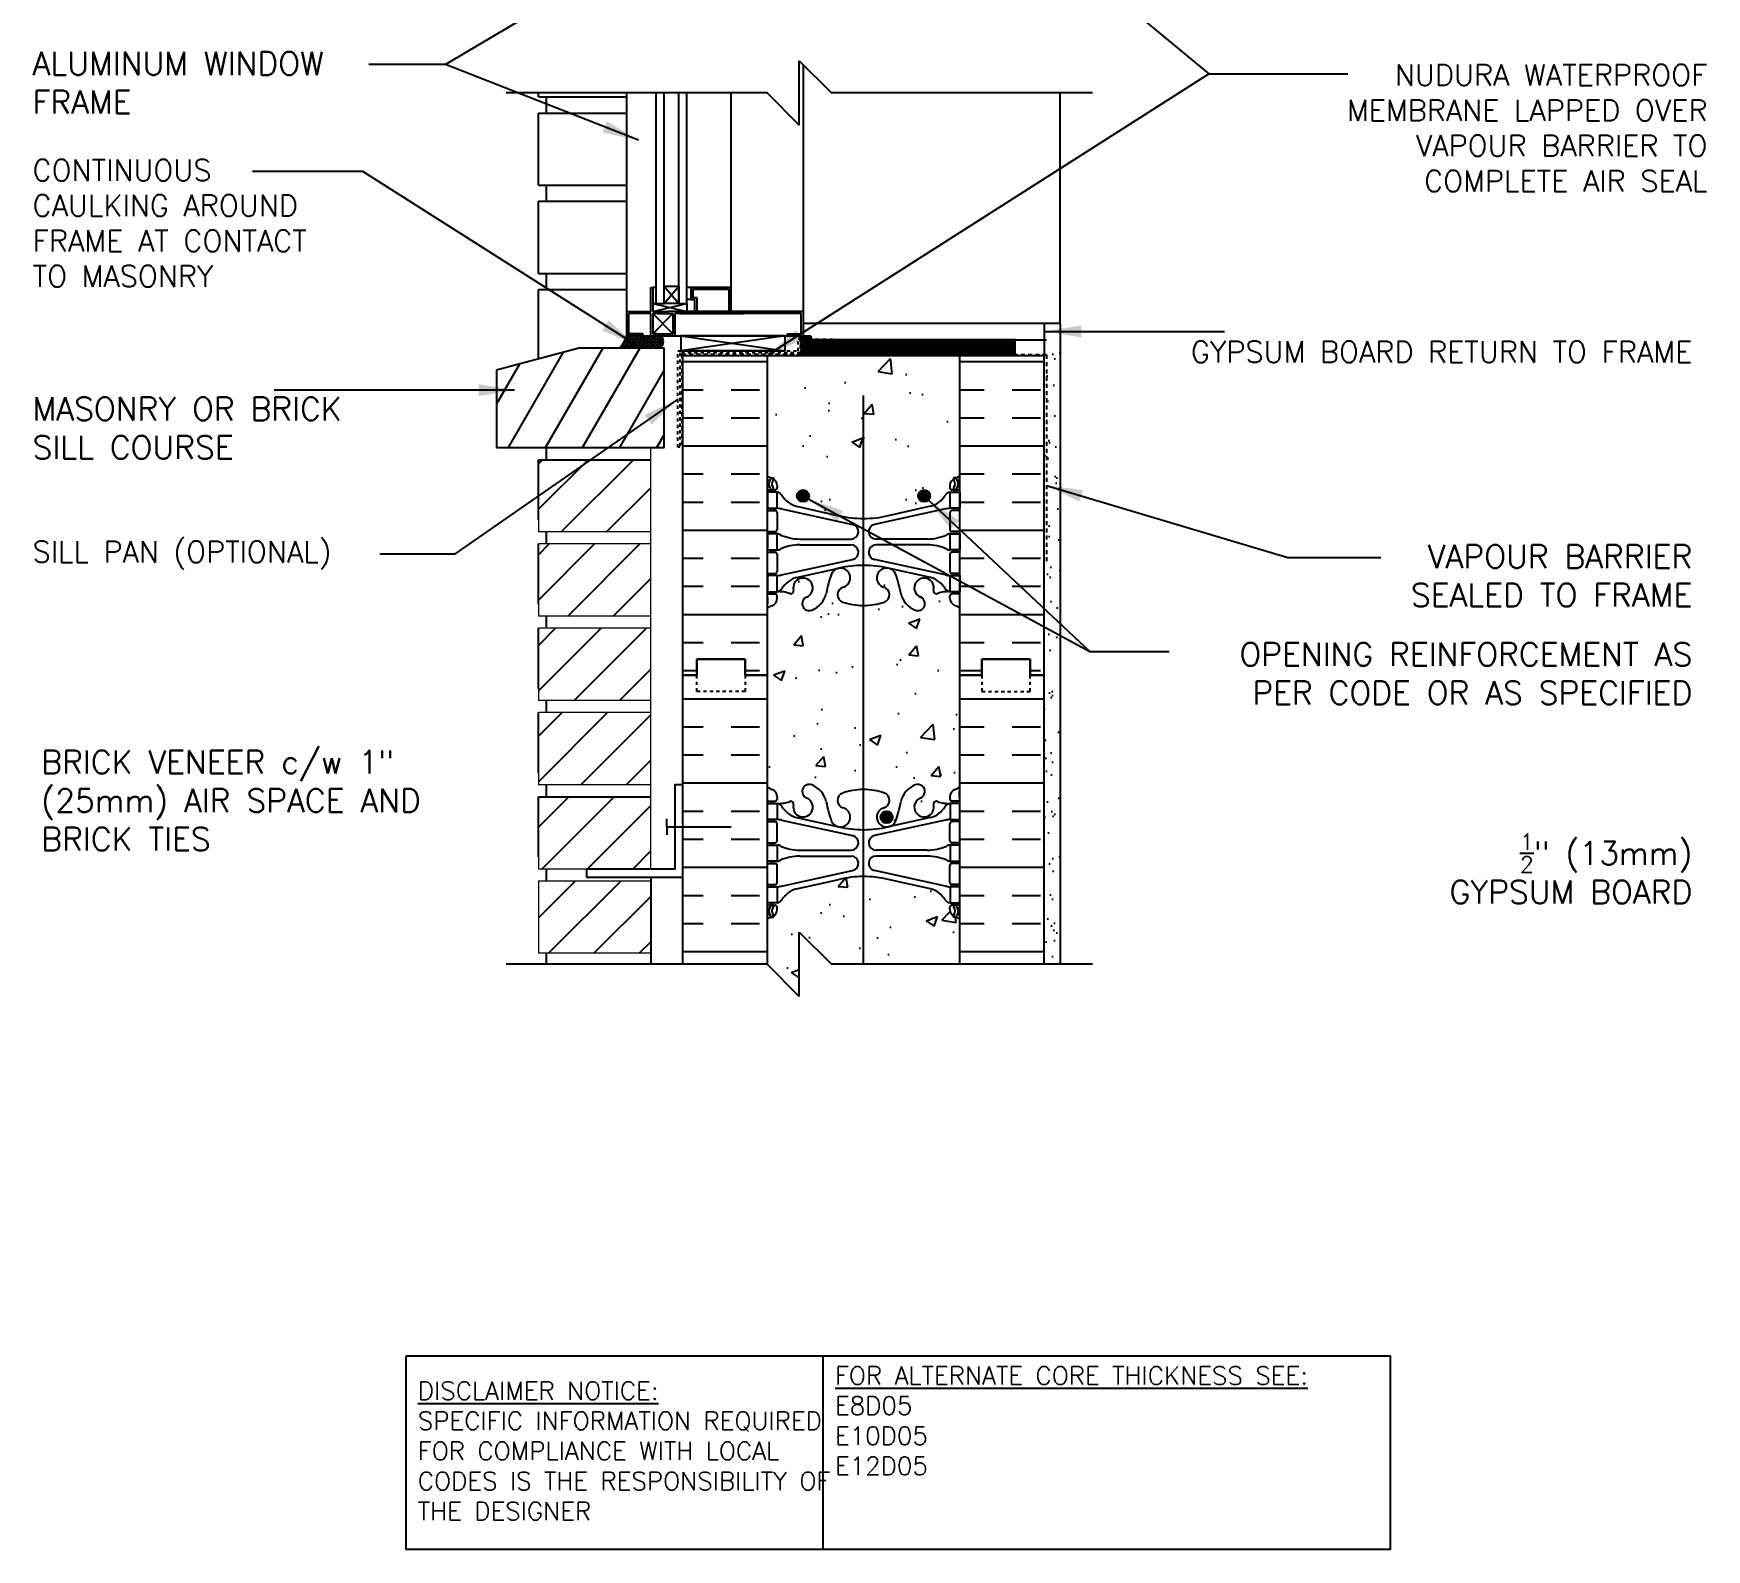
# Model space of a CAD drawing. Header units: inches. Extents: x 2869.3 to 2921.4, y 432.9 to 510.3.
# Drawn here: x 2869.3 to 2921.4, y 432.9 to 480.1 of the extents above; entities that cross this region are included whole.
import ezdxf

# ---------------------------------------------------------------- set-up
doc = ezdxf.new("R2010")
doc.units = ezdxf.units.IN
doc.header["$LTSCALE"] = 0.5
doc.header["$MEASUREMENT"] = 0
doc.linetypes.add('DASHED2', pattern=[0.375, 0.25, -0.125])
doc.linetypes.add('HIDDEN2', pattern=[0.1875, 0.125, -0.0625])
doc.layers.get('0').update_dxf_attribs({"linetype": 'CONTINUOUS'})
for name, color, linetype in [('HATCH', 12, 'CONTINUOUS'), ('Hidden2', 12, 'HIDDEN2'), ('LINE18', 9, 'CONTINUOUS'), ('line25', 2, 'CONTINUOUS'), ('LINE50', 5, 'CONTINUOUS'), ('LINE65', 3, 'CONTINUOUS'), ('LINE9', 9, 'CONTINUOUS'), ('TEXT', 4, 'CONTINUOUS'), ('Web_Edge', 9, 'CONTINUOUS')]:
    doc.layers.add(name, color=color, linetype=linetype)
doc.styles.add('DIM', font='romans.shx', dxfattribs={"width": 0.7})
doc.styles.get("Standard").update_dxf_attribs({"font": 'romans.shx'})
doc.dimstyles.new('ext_12', dxfattribs={"dimscale": 12, "dimtxt": 0.09375, "dimasz": 0.09375, "dimexe": 0.09375, "dimexo": 0.0625, "dimgap": 0.0625, "dimtad": 1, "dimdec": 1, "dimzin": 3, "dimdsep": 46, "dimlunit": 4, "dimtxsty": 'DIM', "dimcen": 0.09, "dimdle": 0.09375, "dimclrt": 4, "dimadec": 0, "dimazin": 0, "dimtfac": 1, "dimtdec": 1, "dimtmove": 2, "dimatfit": 3, "dimfxl": 1, "dimfrac": 2, "dimtolj": 1, "dimtzin": 0, "dimarcsym": 0})

msp = doc.modelspace()

# ---------------------------------------------------------------- hatches: boundary and pattern name
h = msp.add_hatch()
h.set_pattern_fill('AR-SAND', color=256, scale=25)
h.paths.add_polyline_path([(2901.246, 471.058), (2900.746, 471.058), (2900.746, 470.058), (2900.746, 453.817), (2900.746, 451.105), (2901.246, 451.105)])
at = {"layer": 'HATCH'}
h = msp.add_hatch(dxfattribs=at)
h.set_pattern_fill('AR-CONC', color=256, scale=0.5)
h.set_pattern_definition([(50, (0, 0), (3.586301, -0.3137607), [0.375, -4.125]), (355, (0, 0), (-0.6937567, 3.7609607), [0.3, -3.3]), (100.45144, (0.299, -0.026), (2.8925442, 3.4472), [0.318701, -3.5057106]), (46.1842, (0, 1), (5.3362067, -0.8275964), [0.5625, -6.1875]), (96.63564, (0.4447, 0.931), (4.67331, 4.870593), [0.478052, -5.258569]), (351.18416, (0, 1), (4.67331, 4.870593), [0.45, -4.95]), (21, (0.5, 0.75), (2.9845353, -2.0130945), [0.375, -4.125]), (326, (0.5, 0.75), (1.2165767, 3.62575), [0.3, -3.3]), (71.45144, (0.7487, 0.5822), (4.201112, 1.6126558), [0.318701, -3.5057106]), (37.5, (0, 0), (0.0607993, 1.66446927), [0, -3.26, 0, -3.35, 0, -3.3125]), (7.5, (0, 0), (1.3153477, 1.9720586), [0, -1.91, 0, -3.185, 0, -1.2625]), (327.5, (-1.115, 0), (2.6691122, -0.11277436), [0, -1.25, 0, -3.9, 0, -5.175]), (317.5, (-1.615, 0), (2.9159308, 0.500525), [0, -1.625, 0, -2.59, 0, -3.675])])
h.paths.add_polyline_path([(2897.873, 452.947), (2897.921, 452.947), (2897.921, 453.017), (2897.816, 453.017, -0.188973), (2897.66, 453.112, 0.196323), (2897.211, 453.458), (2895.889, 453.748, 0.057795), (2895.121, 453.837, 0.057795), (2894.353, 453.748), (2893.031, 453.458, 0.196323), (2892.582, 453.112, -0.188973), (2892.426, 453.017), (2892.321, 453.017), (2892.321, 452.947), (2892.368, 452.947, -0.414214), (2892.431, 452.884), (2892.431, 452.817, -0.249069), (2892.321, 452.61), (2892.321, 452.568), (2892.231, 452.568, 0.064398), (2892.121, 452.502), (2892.121, 451.105), (2893.121, 450.105), (2893.121, 452.105), (2894.121, 451.105), (2898.121, 451.105), (2898.121, 452.502, 0.064398), (2898.011, 452.568), (2897.921, 452.568), (2897.921, 452.61, -0.249069), (2897.811, 452.817), (2897.811, 452.884, -0.414214)])
h.paths.add_polyline_path([(2898.121, 462.194, 0.082415), (2897.977, 462.273, -0.317837), (2897.811, 462.509), (2897.811, 462.577, -0.414214), (2897.873, 462.639), (2897.921, 462.639), (2897.921, 462.709), (2897.816, 462.709, 0.10046), (2897.422, 462.652, -0.601435), (2897.302, 462.757, 2.182095), (2896.892, 462.544, -1), (2896.729, 462.135, -0.24438), (2896.281, 462.656, 0.053157), (2896.115, 463.27, 1.553132), (2895.756, 462.846, -0.735593), (2895.769, 462.388, -0.082755), (2895.121, 462.28, -0.082755), (2894.472, 462.388, -0.735593), (2894.485, 462.846, 1.553132), (2894.127, 463.27, 0.053157), (2893.961, 462.656, -0.24438), (2893.512, 462.135, -1), (2893.349, 462.544, 2.182095), (2892.939, 462.757, -0.601435), (2892.819, 462.652, 0.10046), (2892.426, 462.709), (2892.321, 462.709), (2892.321, 462.639), (2892.368, 462.639, -0.414214), (2892.431, 462.577), (2892.431, 462.509, -0.317837), (2892.264, 462.273, 0.082415), (2892.121, 462.194), (2892.121, 456.631, 0.082415), (2892.264, 456.552, -0.317837), (2892.431, 456.317), (2892.431, 456.249, -0.414214), (2892.368, 456.187), (2892.321, 456.187), (2892.321, 456.117), (2892.426, 456.117, 0.10046), (2892.819, 456.174, -0.601435), (2892.939, 456.069, 2.182095), (2893.349, 456.282, -1), (2893.512, 456.69, -0.24438), (2893.961, 456.17, 0.053157), (2894.127, 455.556, 1.553132), (2894.485, 455.98, -0.735593), (2894.472, 456.438, -0.082755), (2895.121, 456.546, -0.082755), (2895.769, 456.438, -0.735593), (2895.756, 455.98, 1.553132), (2896.115, 455.556, 0.053157), (2896.281, 456.17, -0.24438), (2896.729, 456.69, -1), (2896.892, 456.282, 2.182095), (2897.302, 456.069, -0.601435), (2897.422, 456.174, 0.10046), (2897.816, 456.117), (2897.921, 456.117), (2897.921, 456.187), (2897.873, 456.187, -0.414214), (2897.811, 456.249), (2897.811, 456.317, -0.317837), (2897.977, 456.552, 0.082415), (2898.121, 456.631)])
h.paths.add_polyline_path([(2898.121, 470.058), (2892.121, 470.058), (2892.121, 466.324, 0.064398), (2892.231, 466.258), (2892.321, 466.258), (2892.321, 466.216, -0.249069), (2892.431, 466.009), (2892.431, 465.942, -0.414214), (2892.368, 465.879), (2892.321, 465.879), (2892.321, 465.809), (2892.426, 465.809, -0.188973), (2892.582, 465.714, 0.196323), (2893.031, 465.368), (2894.353, 465.077, 0.057795), (2895.121, 464.988, 0.057795), (2895.889, 465.077), (2897.211, 465.368, 0.196323), (2897.66, 465.714, -0.188973), (2897.816, 465.809), (2897.921, 465.809), (2897.921, 465.879), (2897.873, 465.879, -0.414214), (2897.811, 465.942), (2897.811, 466.009, -0.249069), (2897.921, 466.216), (2897.921, 466.258), (2898.011, 466.258, 0.064398), (2898.121, 466.324)])
h.paths.add_polyline_path([(2898.121, 494.109, 0.082415), (2897.977, 494.188, -0.317837), (2897.811, 494.424), (2897.811, 494.491, -0.414214), (2897.873, 494.554), (2897.921, 494.554), (2897.921, 494.624), (2897.816, 494.624, -0.188973), (2897.66, 494.718, 0.196323), (2897.211, 495.065), (2895.889, 495.355, 0.057795), (2895.121, 495.444, 0.057795), (2894.353, 495.355), (2893.031, 495.065, 0.196323), (2892.582, 494.718, -0.188973), (2892.426, 494.624), (2892.321, 494.624), (2892.321, 494.554), (2892.368, 494.554, -0.414214), (2892.431, 494.491), (2892.431, 494.424, -0.317837), (2892.264, 494.188, 0.082415), (2892.121, 494.109), (2892.121, 492.035), (2893.449, 492.035), (2893.522, 492.108), (2893.949, 492.285), (2893.949, 491.285), (2893.522, 491.462), (2893.449, 491.535), (2892.121, 491.535), (2892.121, 489.464), (2898.121, 489.464)])
h.paths.add_polyline_path([(2892.121, 494.109), (2892.121, 496.353), (2889.496, 493.723), (2889.496, 492.035), (2892.121, 492.035)])
h.paths.add_polyline_path([(2892.121, 491.535), (2889.496, 491.535), (2889.496, 489.464), (2892.121, 489.464)])
h.paths.add_polyline_path([(2898.121, 500.327), (2898.121, 502.416, 0.064398), (2898.011, 502.482), (2897.921, 502.482), (2897.921, 502.524, -0.249069), (2897.811, 502.731), (2897.811, 502.799, -0.414214), (2897.873, 502.861), (2897.921, 502.861), (2897.921, 502.931), (2897.816, 502.931, 0.10046), (2897.422, 502.874, -0.601435), (2897.302, 502.979, 2.182095), (2896.892, 502.766, -1), (2896.729, 502.358, -0.24438), (2896.281, 502.878, 0.053157), (2896.115, 503.492, 1.553132), (2895.756, 503.068, -0.735593), (2895.769, 502.61, -0.082755), (2895.121, 502.502, -0.082755), (2894.472, 502.61, -0.735593), (2894.485, 503.068, 1.553132), (2894.127, 503.492, 0.053157), (2893.961, 502.878, -0.24438), (2893.512, 502.358, -1), (2893.349, 502.766, 2.182095), (2892.939, 502.979, -0.601435), (2892.819, 502.874, 0.10046), (2892.426, 502.931), (2892.321, 502.931), (2892.321, 502.861), (2892.368, 502.861, -0.414214), (2892.431, 502.799), (2892.431, 502.731, -0.249069), (2892.321, 502.524), (2892.321, 502.482), (2892.231, 502.482, 0.064398), (2892.121, 502.416), (2892.121, 500.327), (2892.121, 498.238, 0.064398), (2892.231, 498.172), (2892.321, 498.172), (2892.321, 498.131, -0.249069), (2892.431, 497.924), (2892.431, 497.856, -0.414214), (2892.368, 497.794), (2892.321, 497.794), (2892.321, 497.724), (2892.426, 497.724, 0.10046), (2892.819, 497.781, -0.601435), (2892.939, 497.676, 2.182095), (2893.349, 497.889, -1), (2893.512, 498.297, -0.24438), (2893.961, 497.777, 0.053157), (2894.127, 497.162, 1.553132), (2894.485, 497.587, -0.735593), (2894.472, 498.045, -0.082755), (2895.121, 498.153, -0.082755), (2895.769, 498.045, -0.735593), (2895.756, 497.587, 1.553132), (2896.115, 497.162, 0.053157), (2896.281, 497.777, -0.24438), (2896.729, 498.297, -1), (2896.892, 497.889, 2.182095), (2897.302, 497.676, -0.601435), (2897.422, 497.781, 0.10046), (2897.816, 497.724), (2897.921, 497.724), (2897.921, 497.794), (2897.873, 497.794, -0.414214), (2897.811, 497.856), (2897.811, 497.924, -0.249069), (2897.921, 498.131), (2897.921, 498.172), (2898.011, 498.172, 0.064398), (2898.121, 498.238)])
h.paths.add_polyline_path([(2898.121, 506.546), (2898.121, 509.327), (2894.121, 509.327), (2893.121, 510.327), (2893.121, 508.327), (2892.121, 509.327), (2892.121, 506.546, 0.082415), (2892.264, 506.467, -0.317837), (2892.431, 506.231), (2892.431, 506.164, -0.414214), (2892.368, 506.101), (2892.321, 506.101), (2892.321, 506.031), (2892.426, 506.031, -0.188973), (2892.582, 505.936, 0.196323), (2893.031, 505.59), (2894.353, 505.3, 0.057795), (2895.121, 505.211, 0.057795), (2895.889, 505.3), (2897.211, 505.59, 0.196323), (2897.66, 505.936, -0.188973), (2897.816, 506.031), (2897.921, 506.031), (2897.921, 506.101), (2897.873, 506.101, -0.414214), (2897.811, 506.164), (2897.811, 506.231, -0.317837), (2897.977, 506.467, 0.082415)])
h = msp.add_hatch(dxfattribs=at)
h.set_pattern_fill('ANSI31', color=256, scale=8, style=0)
h.paths.add_polyline_path([(2888.496, 509.327), (2884.996, 509.327), (2884.996, 508.214), (2888.496, 508.214)])
h.paths.add_polyline_path([(2888.496, 491.804), (2884.996, 491.156), (2884.996, 489.839), (2888.496, 489.839)])
h.paths.add_polyline_path([(2888.496, 492.089), (2884.996, 492.089), (2884.996, 491.156), (2888.496, 491.804)])
h.paths.add_polyline_path([(2888.496, 494.714), (2884.996, 494.714), (2884.996, 492.464), (2888.496, 492.464)])
h.paths.add_polyline_path([(2888.496, 497.339), (2884.996, 497.339), (2884.996, 495.089), (2888.496, 495.089)])
h.paths.add_polyline_path([(2888.496, 499.964), (2884.996, 499.964), (2884.996, 497.714), (2888.496, 497.714)])
h.paths.add_polyline_path([(2888.496, 502.589), (2884.996, 502.589), (2884.996, 500.339), (2888.496, 500.339)])
h.paths.add_polyline_path([(2888.496, 505.214), (2884.996, 505.214), (2884.996, 502.964), (2888.496, 502.964)])
h.paths.add_polyline_path([(2888.496, 507.839), (2884.996, 507.839), (2884.996, 505.589), (2888.496, 505.589)])
h.paths.add_polyline_path([(2888.496, 466.821), (2884.996, 466.821), (2884.996, 464.571), (2888.496, 464.571)])
h.paths.add_polyline_path([(2888.496, 464.196), (2885.01, 464.196), (2884.996, 464.181), (2884.996, 461.946), (2888.496, 461.946)])
h.paths.add_polyline_path([(2888.496, 461.571), (2884.996, 461.571), (2884.996, 459.321), (2888.496, 459.321)])
h.paths.add_polyline_path([(2888.496, 458.946), (2884.996, 458.946), (2884.996, 456.696), (2888.496, 456.696)])
h.paths.add_polyline_path([(2888.496, 456.321), (2884.996, 456.321), (2884.996, 454.071), (2888.496, 454.071)])
h.paths.add_polyline_path([(2888.496, 453.696), (2884.996, 453.696), (2884.996, 451.446), (2888.496, 451.446)])
h = msp.add_hatch(dxfattribs=at)
h.set_pattern_fill('AR-SAND', color=256, scale=0.5)
h.set_pattern_definition([(37.5, (0, 0), (-0.03149668, 0.96341188), [0, -0.76, 0, -0.85, 0, -0.8125]), (7.5, (0, 0), (0.88488835, 1.41107303), [0, -0.41, 0, -0.685, 0, -0.2625]), (327.5, (-0.615, 0), (1.55707093, 0.00282953), [0, -0.25, 0, -0.9, 0, -1.175]), (317.5, (-0.615, 0), (1.5030633, 0.4388378), [0, -0.125, 0, -0.59, 0, -0.675])])
h.paths.add_polyline_path([(2901.246, 471.058), (2900.746, 471.058), (2900.746, 470.058), (2900.746, 453.817), (2900.746, 451.105), (2901.246, 451.105)])
h = msp.add_hatch(dxfattribs=at)
h.set_pattern_fill('ANSI37', color=256, scale=0.5)
h.set_pattern_definition([(45, (64.05791, 3.53969), (-0.0441941738, 0.0441941738), []), (135, (64.05791, 3.53969), (-0.0441941738, -0.0441941738), [])])
edge = h.paths.add_edge_path()
edge.add_line((2888.737, 470.683), (2887.746, 470.683))
edge.add_line((2887.746, 470.683), (2887.746, 470.714))
edge.add_arc((2887.095, 470.81), 0.658, 310.1786, 351.5843, ccw=False)
edge.add_line((2887.519, 470.308), (2888.737, 470.308))
edge.add_arc((2888.695, 470.495), 0.192, 282.694, 437.306)
h = msp.add_hatch(dxfattribs=at)
h.set_pattern_fill('ANSI37', color=256, scale=0.25)
h.set_pattern_definition([(45, (64.380382, 3.53969), (-0.0220970869, 0.0220970869), []), (135, (64.380382, 3.53969), (-0.0220970869, -0.0220970869), [])])
h.paths.add_polyline_path([(2893.441, 470.677), (2893.188, 470.677, 0.765833), (2893.157, 470.574), (2893.472, 470.574, 0.765833)])
h.paths.add_polyline_path([(2893.354, 470.621, -1), (2893.272, 470.621, -1)], flags=16)
h = msp.add_hatch(dxfattribs=at)
h.set_pattern_fill('ANSI31', color=256, scale=8, angle=15, style=0)
h.set_pattern_definition([(60, (2780.3081, 317.4861), (-0.8660254, 0.5), [])])
h.paths.add_polyline_path([(2888.913, 470.308), (2886.27, 470.3), (2883.69, 469.608), (2883.69, 467.196), (2888.913, 467.196)])
h = msp.add_hatch(dxfattribs=at)
h.set_pattern_fill('INSUL', color=256, scale=7, style=0)
h.paths.add_polyline_path([(2900.746, 470.317), (2899.246, 470.317), (2898.121, 470.317), (2898.121, 462.502, -0.268005), (2898.111, 462.519), (2898.111, 462.333), (2898.111, 462.333, 0.267376), (2898.121, 462.316), (2898.121, 460.105), (2898.808, 460.105), (2898.808, 460.605), (2900.308, 460.605), (2900.308, 460.105), (2900.746, 460.105)])
h.paths.add_polyline_path([(2892.121, 470.317), (2889.496, 470.317), (2889.496, 460.105), (2889.933, 460.105), (2889.933, 460.605), (2891.433, 460.605), (2891.433, 460.105), (2892.121, 460.105), (2892.121, 462.35, -0.268005), (2892.131, 462.333), (2892.131, 462.519), (2892.131, 462.519, 0.267318), (2892.121, 462.536)])
h = msp.add_hatch(dxfattribs=at)
h.set_pattern_fill('INSUL', color=256, scale=7, style=0)
h.paths.add_polyline_path([(2892.121, 453.817), (2892.121, 456.324, -0.268005), (2892.131, 456.307), (2892.131, 456.493), (2892.131, 456.493, 0.267617), (2892.121, 456.51), (2892.121, 460.105), (2891.433, 460.105), (2891.433, 459.605), (2889.933, 459.605), (2889.933, 460.105), (2889.496, 460.105), (2889.496, 453.817), (2889.496, 451.105), (2892.121, 451.105)])
h.paths.add_polyline_path([(2900.746, 460.105), (2900.308, 460.105), (2900.308, 459.605), (2898.808, 459.605), (2898.808, 460.105), (2898.121, 460.105), (2898.121, 456.475, -0.268005), (2898.111, 456.493), (2898.111, 456.307), (2898.111, 456.307, 0.265853), (2898.121, 456.289), (2898.121, 453.817), (2898.121, 451.105), (2900.746, 451.105), (2900.746, 453.817)])
at = {"layer": 'LINE65'}
for points in [[(2893.423, 465.691, 1), (2893.048, 465.691, 1)], [(2897.193, 465.691, 1), (2896.818, 465.691, 1)], [(2896.027, 455.686, 1), (2895.652, 455.686, 1)]]:
    msp.add_hatch(color=256, dxfattribs=at).paths.add_polyline_path(points)

# ---------------------------------------------------------------- linework, layer by layer
at = {"layer": 'HATCH'}
for p, q in [((2888.246, 470.683), (2888.496, 470.683)), ((2889.429, 470.683), (2892.668, 470.207)), ((2892.668, 470.683), (2889.429, 470.207)), ((2899.847, 470.527), (2893.183, 470.527)), ((2899.847, 470.495), (2893.183, 470.495)), ((2899.847, 470.464), (2893.183, 470.464)), ((2899.847, 470.433), (2893.183, 470.433)), ((2899.847, 470.402), (2893.183, 470.402)), ((2899.847, 470.37), (2893.183, 470.37)), ((2899.847, 470.339), (2893.183, 470.339)), ((2893.183, 470.308), (2899.847, 470.308)), ((2899.847, 470.277), (2893.183, 470.277)), ((2899.847, 470.245), (2893.183, 470.245)), ((2899.847, 470.214), (2893.183, 470.214)), ((2899.847, 470.183), (2893.183, 470.183)), ((2899.847, 470.152), (2893.183, 470.152)), ((2899.847, 470.12), (2893.183, 470.12)), ((2899.847, 470.089), (2893.183, 470.089)), ((2884.996, 464.181), (2885.01, 464.196))]:
    msp.add_line(p, q, dxfattribs=at)
at = {"layer": 'HATCH', "color": 6, "linetype": 'DASHED2'}
for p, q in [((2893.167, 470.104), (2893.167, 470.574)), ((2893.167, 470.574), (2894.167, 470.574)), ((2889.464, 470.104), (2893.167, 470.104)), ((2889.464, 470.104), (2889.464, 467.209)), ((2900.821, 470.082), (2892.183, 470.082)), ((2900.821, 470.082), (2900.821, 463.638))]:
    msp.add_line(p, q, dxfattribs=at)
at = {"layer": 'HATCH'}
for centre, radius, start, end in [((2887.095, 470.81), 0.658, 310.1786, 351.5827), ((2888.695, 470.495), 0.192, 282.694, 77.306)]:
    msp.add_arc(centre, radius, start, end, dxfattribs=at)
at = {"layer": 'Hidden2'}
msp.add_lwpolyline([(2889.399, 467.207), (2889.337, 467.207), (2889.337, 470.207), (2893.087, 470.207), (2893.087, 470.582), (2893.149, 470.582), (2893.149, 470.145), (2889.399, 470.145), (2889.399, 467.207)], dxfattribs=at)
at = {"layer": 'LINE18'}
for p, q in [((2889.404, 471.37), (2891.387, 471.37)), ((2888.246, 470.745), (2888.246, 470.683)), ((2892.746, 470.745), (2892.746, 470.683))]:
    msp.add_line(p, q, dxfattribs=at)
at = {"layer": 'LINE18', "color": 2, "lineweight": 0}
for p, q in [((2888.496, 464.571), (2888.496, 467.196)), ((2888.496, 466.821), (2884.996, 466.821)), ((2884.996, 466.821), (2884.996, 464.571)), ((2885.246, 466.821), (2888.496, 466.821)), ((2888.496, 464.571), (2884.996, 464.571)), ((2888.496, 461.946), (2888.496, 464.571)), ((2888.496, 464.196), (2884.996, 464.196)), ((2884.996, 464.196), (2884.996, 461.946)), ((2888.496, 461.946), (2884.996, 461.946)), ((2888.496, 454.071), (2888.496, 461.946)), ((2888.496, 461.571), (2884.996, 461.571)), ((2884.996, 461.571), (2884.996, 459.321)), ((2888.496, 459.321), (2884.996, 459.321)), ((2888.496, 458.946), (2884.996, 458.946)), ((2884.996, 458.946), (2884.996, 456.696)), ((2888.496, 456.696), (2884.996, 456.696)), ((2888.496, 456.321), (2884.996, 456.321)), ((2884.996, 456.321), (2884.996, 454.071)), ((2885.246, 456.321), (2888.496, 456.321)), ((2888.496, 454.071), (2884.996, 454.071)), ((2888.496, 453.696), (2884.996, 453.696)), ((2884.996, 453.696), (2884.996, 451.446)), ((2888.496, 451.446), (2884.996, 451.446))]:
    msp.add_line(p, q, dxfattribs=at)
at = {"layer": 'LINE18', "flags": 128}
for points in [[(2888.658, 471.683), (2888.658, 478.243)], [(2889.621, 471.683), (2889.621, 478.243)], [(2888.246, 470.683), (2887.746, 470.683), (2887.746, 471.433), (2888.496, 471.433), (2888.496, 472.183)], [(2888.496, 472.183), (2888.558, 472.183)], [(2888.558, 472.183), (2888.558, 471.683), (2888.658, 471.683), (2888.658, 472.183), (2888.558, 472.183)], [(2888.558, 472.183), (2888.558, 471.433)], [(2888.908, 471.683), (2888.908, 472.221), (2889.371, 472.221), (2889.371, 471.683), (2888.908, 471.683)], [(2889.746, 472.183), (2889.621, 472.183)], [(2890.996, 471.433), (2890.996, 472.183), (2889.746, 472.183), (2889.746, 471.808), (2889.871, 471.808)], [(2890.933, 471.433), (2890.933, 472.121), (2889.808, 472.12), (2889.808, 471.87), (2889.933, 471.87)], [(2888.658, 471.683), (2888.908, 471.683)], [(2889.371, 471.683), (2889.621, 471.683)], [(2889.746, 471.808), (2889.621, 471.808)], [(2889.621, 471.683), (2889.621, 471.433)], [(2889.871, 471.433), (2889.871, 471.808)], [(2889.933, 471.87), (2889.933, 471.433)], [(2888.496, 471.37), (2887.808, 471.37)], [(2888.246, 470.745), (2887.808, 470.745), (2887.808, 471.37)], [(2888.496, 470.683), (2888.496, 471.37)], [(2888.718, 471.433), (2888.558, 471.433)], [(2888.558, 471.37), (2888.558, 470.745)], [(2888.718, 471.37), (2888.558, 471.37)], [(2888.718, 471.433), (2889.023, 471.433)], [(2888.718, 471.433), (2888.718, 471.37)], [(2888.718, 471.37), (2889.023, 471.37)], [(2893.246, 471.433), (2889.023, 471.433)], [(2889.023, 471.433), (2889.023, 471.37)], [(2889.023, 471.37), (2889.183, 471.37)], [(2889.183, 471.37), (2889.183, 470.745)], [(2893.183, 471.37), (2889.245, 471.37)], [(2889.245, 471.37), (2889.245, 470.683)], [(2892.746, 470.683), (2893.246, 470.683), (2893.246, 471.433)], [(2892.746, 470.745), (2893.183, 470.745), (2893.183, 471.37)], [(2888.496, 470.683), (2892.746, 470.683)], [(2888.496, 470.683), (2888.558, 470.683)], [(2888.718, 470.745), (2888.558, 470.745)], [(2888.718, 470.683), (2888.558, 470.683)], [(2888.718, 470.745), (2889.023, 470.745)], [(2888.718, 470.745), (2888.718, 470.683)], [(2889.023, 470.745), (2889.183, 470.745)], [(2889.023, 470.745), (2889.023, 470.683)], [(2889.023, 470.683), (2889.183, 470.683)], [(2889.245, 470.683), (2889.183, 470.683)]]:
    msp.add_lwpolyline(points, dxfattribs=at)
at = {"layer": 'line25', "color": 12}
for p, q in [((2884.996, 478.118), (2884.996, 478.243)), ((2884.996, 478.118), (2887.746, 478.118)), ((2885.246, 477.618), (2885.246, 478.118)), ((2885.246, 477.618), (2885.246, 478.118)), ((2901.246, 471.058), (2901.246, 478.243)), ((2884.996, 475.368), (2884.996, 477.618)), ((2884.996, 477.618), (2887.746, 477.618)), ((2884.996, 475.368), (2887.746, 475.368)), ((2885.246, 474.868), (2885.246, 475.368)), ((2885.246, 474.868), (2885.246, 475.368)), ((2884.996, 472.618), (2884.996, 474.868)), ((2884.996, 474.868), (2887.746, 474.868)), ((2884.996, 472.618), (2887.746, 472.618)), ((2885.246, 472.118), (2885.246, 472.618)), ((2885.246, 472.118), (2885.246, 472.618)), ((2884.996, 469.958), (2884.996, 472.118)), ((2884.996, 472.118), (2887.746, 472.118))]:
    msp.add_line(p, q, dxfattribs=at)
at = {"layer": 'line25'}
for p, q in [((2886.301, 470.308), (2883.69, 469.608)), ((2886.301, 470.308), (2888.913, 470.308)), ((2888.913, 467.196), (2888.913, 470.308)), ((2900.746, 470.058), (2889.496, 470.058)), ((2892.121, 470.058), (2892.121, 451.105)), ((2898.121, 453.817), (2898.121, 470.058)), ((2883.69, 469.608), (2883.69, 467.196)), ((2883.69, 467.196), (2888.913, 467.196)), ((2885.246, 466.821), (2885.246, 467.196)), ((2884.996, 466.821), (2888.496, 466.821)), ((2884.996, 464.946), (2884.996, 466.821)), ((2885.246, 464.196), (2885.246, 464.571)), ((2884.996, 462.321), (2884.996, 464.196)), ((2885.246, 461.571), (2885.246, 461.946)), ((2884.996, 459.696), (2884.996, 461.571)), ((2885.246, 458.946), (2885.246, 459.321)), ((2884.996, 457.071), (2884.996, 458.946)), ((2885.246, 456.321), (2885.246, 456.696)), ((2884.996, 456.321), (2888.496, 456.321)), ((2884.996, 454.446), (2884.996, 456.321)), ((2885.246, 453.696), (2885.246, 454.071)), ((2888.496, 453.821), (2888.496, 453.696)), ((2892.121, 453.817), (2892.121, 451.105)), ((2898.121, 451.105), (2898.121, 453.817)), ((2888.496, 453.696), (2888.496, 451.105)), ((2885.246, 451.105), (2885.246, 451.446))]:
    msp.add_line(p, q, dxfattribs=at)
at = {"layer": 'line25', "color": 12, "flags": 128}
for points in [[(2893.246, 471.433), (2893.246, 479.118)], [(2887.746, 471.442), (2887.746, 478.243)], [(2888.908, 471.683), (2888.908, 478.243)], [(2889.371, 471.683), (2889.371, 478.243)], [(2890.996, 472.183), (2890.996, 478.243)], [(2888.908, 472.221), (2889.371, 471.683)], [(2888.908, 471.683), (2889.371, 472.221)], [(2888.558, 471.683), (2889.621, 471.433)], [(2888.558, 471.433), (2889.621, 471.683)], [(2888.558, 470.745), (2889.183, 471.37)], [(2888.558, 471.37), (2889.183, 470.745)]]:
    msp.add_lwpolyline(points, dxfattribs=at)
at = {"layer": 'LINE50'}
for p, q in [((2889.496, 453.817), (2889.496, 470.058)), ((2900.746, 453.817), (2900.746, 470.058)), ((2891.433, 460.605), (2889.933, 460.605)), ((2889.933, 460.605), (2889.933, 460.105)), ((2889.933, 460.105), (2889.933, 460.605)), ((2889.933, 460.605), (2891.433, 460.605)), ((2891.433, 460.105), (2891.433, 460.605)), ((2891.433, 460.605), (2891.433, 460.105)), ((2898.808, 460.105), (2898.808, 460.605)), ((2898.808, 460.605), (2900.308, 460.605)), ((2900.308, 460.605), (2898.808, 460.605)), ((2898.808, 460.605), (2898.808, 460.105)), ((2900.308, 460.605), (2900.308, 460.105)), ((2900.308, 460.105), (2900.308, 460.605)), ((2889.933, 460.105), (2889.496, 460.105)), ((2889.496, 460.105), (2889.933, 460.105)), ((2892.121, 460.105), (2891.433, 460.105)), ((2891.433, 460.105), (2892.121, 460.105)), ((2898.121, 460.105), (2898.808, 460.105)), ((2898.808, 460.105), (2898.121, 460.105)), ((2900.308, 460.105), (2900.746, 460.105)), ((2900.746, 460.105), (2900.308, 460.105)), ((2889.496, 451.105), (2889.496, 453.817)), ((2900.746, 451.105), (2900.746, 453.817))]:
    msp.add_line(p, q, dxfattribs=at)
at = {"layer": 'LINE65'}
msp.add_line((2895.114, 468.817), (2895.114, 451.105), dxfattribs=at)
for centre in [(2893.236, 465.691), (2897.006, 465.691), (2895.839, 455.686)]:
    msp.add_circle(centre, 0.188, dxfattribs=at)
at = {"layer": 'LINE9'}
for p, q in [((2893.121, 477.243), (2893.121, 479.243)), ((2893.121, 479.243), (2894.121, 478.243)), ((2892.121, 478.243), (2883.996, 478.243)), ((2893.121, 477.243), (2892.121, 478.243)), ((2902.246, 478.243), (2894.121, 478.243)), ((2901.246, 471.058), (2893.246, 471.058)), ((2900.746, 471.058), (2900.746, 470.058)), ((2901.246, 471.058), (2901.246, 451.105)), ((2889.429, 470.683), (2889.429, 470.207)), ((2892.668, 470.683), (2889.429, 470.683)), ((2892.668, 470.683), (2892.668, 470.207)), ((2899.847, 470.558), (2893.183, 470.558)), ((2893.183, 470.558), (2893.183, 470.058)), ((2893.188, 470.677), (2893.441, 470.677)), ((2893.441, 470.565), (2893.188, 470.565)), ((2899.847, 470.058), (2899.847, 470.558)), ((2899.847, 470.558), (2900.746, 470.558)), ((2892.668, 470.207), (2889.429, 470.207)), ((2893.121, 450.105), (2893.121, 452.105)), ((2893.121, 452.105), (2894.121, 451.105)), ((2892.121, 451.105), (2883.996, 451.105)), ((2893.121, 450.105), (2892.121, 451.105)), ((2902.246, 451.105), (2894.121, 451.105))]:
    msp.add_line(p, q, dxfattribs=at)
at = {"layer": 'LINE9', "linetype": 'DASHED2', "ltscale": 0.15}
for p, q in [((2889.933, 459.605), (2889.933, 460.105)), ((2891.433, 460.105), (2891.433, 459.605)), ((2898.808, 460.105), (2898.808, 459.605)), ((2900.308, 459.605), (2900.308, 460.105)), ((2891.433, 459.605), (2889.933, 459.605)), ((2898.808, 459.605), (2900.308, 459.605))]:
    msp.add_line(p, q, dxfattribs=at)
at = {"layer": 'LINE9', "linetype": 'Continuous'}
for q in [(2888.996, 455.633), (2888.996, 455.133), (2890.996, 455.383)]:
    msp.add_line((2888.996, 455.383), q, dxfattribs=at)
at = {"layer": 'LINE9'}
msp.add_lwpolyline([(2886.496, 453.821), (2889.496, 453.821), (2889.496, 456.696), (2889.246, 456.696), (2889.246, 454.071), (2886.496, 454.071)], close=True, dxfattribs=at)
msp.add_circle((2893.313, 470.621), 0.041, dxfattribs=at)
for centre, start, end in [((2893.186, 470.621), 88.365, 271.635), ((2893.442, 470.621), 268.365, 91.635)]:
    msp.add_arc(centre, 0.0558, start, end, dxfattribs=at)
at = {"layer": 'TEXT'}
for points in [[(2885.168, 457.326, 0, 0.36, 0), (2884.088, 457.326, 0, 0, 0), (2882.092, 457.326, 0, 0, 0)], [(2901.162, 454.646, 0, 0.36, 0), (2902.242, 454.646, 0, 0, 0), (2914.766, 454.646, 0, 0, 0)]]:
    msp.add_lwpolyline(points, format="xyseb", dxfattribs=at)
msp.add_lwpolyline([(2880.873, 438.913), (2893.856, 438.913), (2893.856, 432.875), (2880.873, 432.875)], close=True, dxfattribs=at)
msp.add_lwpolyline([(2893.856, 438.913), (2911.517, 438.913), (2911.517, 432.875), (2893.856, 432.875)], dxfattribs=at)
at = {"layer": 'Web_Edge'}
for p, q in [((2892.121, 465.979), (2892.163, 465.979)), ((2892.121, 465.879), (2892.368, 465.879)), ((2892.231, 466.258), (2892.321, 466.258)), ((2892.231, 465.879), (2892.231, 465.809)), ((2892.321, 466.258), (2892.321, 466.216)), ((2892.321, 465.879), (2892.321, 465.809)), ((2892.431, 466.009), (2892.431, 465.942)), ((2897.811, 466.009), (2897.811, 465.942)), ((2898.121, 465.879), (2897.873, 465.879)), ((2898.011, 466.258), (2897.921, 466.258)), ((2897.921, 466.258), (2897.921, 466.216)), ((2897.921, 465.879), (2897.921, 465.809)), ((2898.011, 465.879), (2898.011, 465.809)), ((2898.121, 465.979), (2898.079, 465.979)), ((2892.231, 465.309), (2892.231, 465.239)), ((2892.321, 465.309), (2892.321, 465.239)), ((2892.57, 465.285), (2894.781, 464.804)), ((2893.031, 465.368), (2894.353, 465.077)), ((2897.672, 465.285), (2895.46, 464.804)), ((2897.211, 465.368), (2895.889, 465.077)), ((2897.921, 465.309), (2897.921, 465.239)), ((2898.011, 465.309), (2898.011, 465.239)), ((2892.121, 465.239), (2892.368, 465.239)), ((2892.431, 465.177), (2892.431, 464.642)), ((2897.811, 465.177), (2897.811, 464.642)), ((2898.121, 465.239), (2897.873, 465.239)), ((2892.121, 464.579), (2892.368, 464.579)), ((2892.231, 464.579), (2892.231, 464.509)), ((2892.321, 464.579), (2892.321, 464.509)), ((2893.135, 464.349), (2894.732, 464.349)), ((2897.106, 464.349), (2895.51, 464.349)), ((2898.121, 464.579), (2897.873, 464.579)), ((2897.921, 464.579), (2897.921, 464.509)), ((2898.011, 464.579), (2898.011, 464.509)), ((2892.121, 463.939), (2892.368, 463.939)), ((2892.231, 464.009), (2892.231, 463.939)), ((2892.321, 464.009), (2892.321, 463.939)), ((2892.431, 463.877), (2892.431, 463.342)), ((2892.57, 463.233), (2894.781, 463.714)), ((2893.135, 464.169), (2894.732, 464.169)), ((2897.672, 463.233), (2895.46, 463.714)), ((2897.106, 464.169), (2895.51, 464.169)), ((2897.811, 463.877), (2897.811, 463.342)), ((2898.121, 463.939), (2897.873, 463.939)), ((2897.921, 464.009), (2897.921, 463.939)), ((2898.011, 464.009), (2898.011, 463.939)), ((2892.121, 463.279), (2892.368, 463.279)), ((2892.231, 463.279), (2892.231, 463.209)), ((2892.321, 463.279), (2892.321, 463.209)), ((2893.031, 463.15), (2894.353, 463.441)), ((2897.211, 463.15), (2895.889, 463.441)), ((2898.121, 463.279), (2897.873, 463.279)), ((2897.921, 463.279), (2897.921, 463.209)), ((2898.011, 463.279), (2898.011, 463.209)), ((2892.231, 462.709), (2892.231, 462.639)), ((2892.321, 462.709), (2892.321, 462.639)), ((2897.921, 462.709), (2897.921, 462.639)), ((2898.011, 462.709), (2898.011, 462.639)), ((2892.121, 462.639), (2892.368, 462.639)), ((2892.131, 462.519), (2892.131, 462.333)), ((2892.431, 462.509), (2892.431, 462.577)), ((2897.811, 462.509), (2897.811, 462.577)), ((2898.121, 462.639), (2897.873, 462.639)), ((2898.111, 462.519), (2898.111, 462.333)), ((2892.131, 456.307), (2892.131, 456.493)), ((2898.111, 456.307), (2898.111, 456.493)), ((2892.121, 456.187), (2892.368, 456.187)), ((2892.231, 456.117), (2892.231, 456.187)), ((2892.321, 456.117), (2892.321, 456.187)), ((2892.431, 456.317), (2892.431, 456.249)), ((2897.811, 456.317), (2897.811, 456.249)), ((2898.121, 456.187), (2897.873, 456.187)), ((2897.921, 456.117), (2897.921, 456.187)), ((2898.011, 456.117), (2898.011, 456.187)), ((2892.121, 455.547), (2892.368, 455.547)), ((2892.231, 455.547), (2892.231, 455.617)), ((2892.321, 455.547), (2892.321, 455.617)), ((2892.431, 454.949), (2892.431, 455.484)), ((2892.57, 455.593), (2894.781, 455.111)), ((2893.031, 455.676), (2894.353, 455.385)), ((2897.672, 455.593), (2895.46, 455.111)), ((2897.211, 455.676), (2895.889, 455.385)), ((2897.811, 454.949), (2897.811, 455.484)), ((2898.121, 455.547), (2897.873, 455.547)), ((2897.921, 455.547), (2897.921, 455.617)), ((2898.011, 455.547), (2898.011, 455.617)), ((2892.121, 454.887), (2892.368, 454.887)), ((2892.231, 454.817), (2892.231, 454.887)), ((2892.321, 454.817), (2892.321, 454.887)), ((2898.121, 454.887), (2897.873, 454.887)), ((2897.921, 454.817), (2897.921, 454.887)), ((2898.011, 454.817), (2898.011, 454.887)), ((2893.135, 454.657), (2894.732, 454.657)), ((2893.135, 454.477), (2894.732, 454.477)), ((2897.106, 454.657), (2895.51, 454.657)), ((2897.106, 454.477), (2895.51, 454.477)), ((2892.121, 454.247), (2892.368, 454.247)), ((2892.231, 454.247), (2892.231, 454.317)), ((2892.321, 454.247), (2892.321, 454.317)), ((2892.431, 453.649), (2892.431, 454.184)), ((2892.57, 453.54), (2894.781, 454.022)), ((2897.672, 453.54), (2895.46, 454.022)), ((2897.811, 453.649), (2897.811, 454.184)), ((2898.121, 454.247), (2897.873, 454.247)), ((2897.921, 454.247), (2897.921, 454.317)), ((2898.011, 454.247), (2898.011, 454.317)), ((2892.121, 453.587), (2892.368, 453.587)), ((2892.231, 453.517), (2892.231, 453.587)), ((2892.321, 453.517), (2892.321, 453.587)), ((2893.031, 453.458), (2894.353, 453.748)), ((2897.211, 453.458), (2895.889, 453.748)), ((2898.121, 453.587), (2897.873, 453.587)), ((2897.921, 453.517), (2897.921, 453.587)), ((2898.011, 453.517), (2898.011, 453.587)), ((2892.121, 452.947), (2892.368, 452.947)), ((2892.121, 452.847), (2892.163, 452.847)), ((2892.231, 452.947), (2892.231, 453.017)), ((2892.321, 452.947), (2892.321, 453.017)), ((2892.431, 452.817), (2892.431, 452.884)), ((2897.811, 452.817), (2897.811, 452.884)), ((2898.121, 452.947), (2897.873, 452.947)), ((2897.921, 452.947), (2897.921, 453.017)), ((2898.011, 452.947), (2898.011, 453.017)), ((2898.121, 452.847), (2898.079, 452.847)), ((2892.231, 452.568), (2892.321, 452.568)), ((2892.321, 452.568), (2892.321, 452.61)), ((2897.921, 452.568), (2897.921, 452.61)), ((2898.011, 452.568), (2897.921, 452.568))]:
    msp.add_line(p, q, dxfattribs=at)
for points in [[(2892.126, 465.309), (2892.426, 465.309), (2892.426, 465.809), (2892.126, 465.809)], [(2898.116, 465.309), (2897.816, 465.309), (2897.816, 465.809), (2898.116, 465.809)], [(2892.126, 464.009), (2892.426, 464.009), (2892.426, 464.509), (2892.126, 464.509)], [(2898.116, 464.009), (2897.816, 464.009), (2897.816, 464.509), (2898.116, 464.509)], [(2892.126, 462.709), (2892.426, 462.709), (2892.426, 463.209), (2892.126, 463.209)], [(2898.116, 462.709), (2897.816, 462.709), (2897.816, 463.209), (2898.116, 463.209)], [(2892.126, 456.117), (2892.426, 456.117), (2892.426, 455.617), (2892.126, 455.617)], [(2898.116, 456.117), (2897.816, 456.117), (2897.816, 455.617), (2898.116, 455.617)], [(2892.126, 454.817), (2892.426, 454.817), (2892.426, 454.317), (2892.126, 454.317)], [(2898.116, 454.817), (2897.816, 454.817), (2897.816, 454.317), (2898.116, 454.317)], [(2892.126, 453.517), (2892.426, 453.517), (2892.426, 453.017), (2892.126, 453.017)], [(2898.116, 453.517), (2897.816, 453.517), (2897.816, 453.017), (2898.116, 453.017)]]:
    msp.add_lwpolyline(points, close=True, dxfattribs=at)
for centre, radius, start, end in [((2892.431, 466.716), 0.5, 231.6833, 250.5288), ((2897.811, 466.716), 0.5, 289.4712, 308.3167), ((2892.431, 466.716), 0.6, 238.8907, 245.0748), ((2892.163, 465.999), 0.02, 270, 14.1541), ((2892.424, 466.064), 0.25, 140.1145, 222.4609), ((2892.169, 466.154), 0.02, 340.7916, 65.0748), ((2892.267, 466.194), 0.045, 319.1879, 141.448), ((2892.273, 465.925), 0.045, 222.4609, 42.4609), ((2892.181, 466.009), 0.25, 0, 70.5288), ((2892.424, 466.064), 0.16, 140.0001, 222.4609), ((2892.368, 465.942), 0.0625, 270, 0), ((2892.383, 465.563), 0.25, 37.2777, 80.0823), ((2897.859, 465.563), 0.25, 99.9177, 142.7223), ((2898.061, 466.009), 0.25, 109.4712, 180), ((2897.873, 465.942), 0.0625, 180, 270), ((2897.968, 465.925), 0.045, 137.5391, 317.5391), ((2897.975, 466.194), 0.045, 38.552, 220.8121), ((2897.817, 466.064), 0.16, 317.5391, 39.9999), ((2897.817, 466.064), 0.25, 317.5391, 39.8855), ((2898.072, 466.154), 0.02, 114.9252, 199.2084), ((2898.079, 465.999), 0.02, 165.8459, 270), ((2897.811, 466.716), 0.6, 294.9252, 301.1093), ((2892.335, 464.313), 1, 76.4291, 84.7991), ((2893.23, 466.091), 0.75, 210.155, 254.5838), ((2897.011, 466.091), 0.75, 285.4162, 329.845), ((2897.906, 464.313), 1, 95.2009, 103.5709), ((2892.368, 465.177), 0.0625, 0, 90), ((2895.121, 468.345), 3.356, 256.7692, 270), ((2894.732, 464.579), 0.23, 270, 77.6055), ((2895.121, 468.345), 3.356, 270, 283.2308), ((2895.51, 464.579), 0.23, 102.3945, 270), ((2897.873, 465.177), 0.0625, 90, 180), ((2892.368, 464.642), 0.0625, 270, 0), ((2892.422, 464.29), 0.219, 60.4937, 88.92), ((2893.166, 465.949), 1.6, 246.5673, 268.9203), ((2897.076, 465.949), 1.6, 271.0797, 293.4327), ((2897.82, 464.29), 0.219, 91.08, 119.5063), ((2897.873, 464.642), 0.0625, 180, 270), ((2892.368, 463.877), 0.0625, 0, 90), ((2892.422, 464.228), 0.219, 271.08, 299.5063), ((2892.422, 464.228), 0.219, 271.08, 299.5063), ((2893.166, 462.569), 1.6, 91.0797, 113.4327), ((2893.166, 462.569), 1.6, 91.0797, 113.4327), ((2894.732, 463.939), 0.23, 282.3945, 90), ((2895.51, 463.939), 0.23, 90, 257.6055), ((2897.076, 462.569), 1.6, 66.5673, 88.9203), ((2897.076, 462.569), 1.6, 66.5673, 88.9203), ((2897.82, 464.228), 0.219, 240.4937, 268.92), ((2897.82, 464.228), 0.219, 240.4937, 268.92), ((2897.873, 463.877), 0.0625, 90, 180), ((2892.368, 463.342), 0.0625, 270, 0), ((2892.335, 464.205), 1, 275.2009, 283.5709), ((2896.924, 462.185), 3, 158.8016, 170.9727), ((2894.402, 463.139), 0.305, 285.7253, 154.6218), ((2895.121, 460.174), 3.356, 90, 103.2308), ((2895.121, 460.174), 3.356, 76.7692, 90), ((2895.839, 463.139), 0.305, 25.3782, 254.2747), ((2893.318, 462.185), 3, 9.0273, 21.1984), ((2897.906, 464.205), 1, 256.4291, 264.7991), ((2897.873, 463.342), 0.0625, 180, 270), ((2892.383, 462.955), 0.25, 279.9177, 322.7223), ((2892.482, 461.711), 1, 70.0933, 93.2121), ((2893.23, 462.427), 0.75, 105.4162, 149.845), ((2892.851, 462.736), 0.09, 251.1349, 13.3205), ((2893.236, 462.827), 0.305, 291.8037, 193.3205), ((2894.55, 462.615), 0.24, 105.7253, 251.077), ((2895.691, 462.615), 0.24, 288.923, 74.2747), ((2897.006, 462.827), 0.305, 346.6795, 248.1963), ((2897.011, 462.427), 0.75, 30.155, 74.5838), ((2897.39, 462.736), 0.09, 166.6795, 288.8651), ((2897.76, 461.711), 1, 86.7879, 109.9067), ((2897.859, 462.955), 0.25, 217.2777, 260.0823), ((2892.111, 462.519), 0.02, 0, 60.012), ((2892.111, 462.333), 0.02, 301.073, 0), ((2892.431, 461.802), 0.6, 121.073, 121.1093), ((2892.431, 461.802), 0.5, 109.4712, 128.3167), ((2892.181, 462.509), 0.25, 289.4712, 360), ((2892.368, 462.577), 0.0625, 360, 90), ((2893.431, 462.34), 0.22, 111.8037, 291.8037), ((2893.236, 462.827), 0.745, 291.8037, 346.7348), ((2895.121, 464.28), 2, 251.077, 270), ((2895.121, 464.28), 2, 270, 288.923), ((2897.006, 462.827), 0.745, 193.2652, 248.1963), ((2896.811, 462.34), 0.22, 248.1963, 68.1963), ((2897.873, 462.577), 0.0625, 90, 180), ((2898.061, 462.509), 0.25, 180, 250.5288), ((2897.811, 461.802), 0.5, 51.6833, 70.5288), ((2898.131, 462.519), 0.02, 119.988, 180), ((2898.131, 462.333), 0.02, 180, 238.927), ((2897.811, 461.802), 0.6, 58.8907, 58.927), ((2892.431, 457.024), 0.5, 231.6833, 250.5288), ((2892.431, 457.024), 0.6, 238.8907, 238.927), ((2892.111, 456.493), 0.02, 360, 58.927), ((2892.181, 456.317), 0.25, 0, 70.5288), ((2893.431, 456.486), 0.22, 68.1963, 248.1963), ((2893.236, 455.999), 0.745, 13.2652, 68.1963), ((2894.55, 456.211), 0.24, 108.923, 254.2747), ((2895.121, 454.546), 2, 90, 108.923), ((2895.121, 454.546), 2, 71.077, 90), ((2895.691, 456.211), 0.24, 285.7253, 71.077), ((2897.006, 455.999), 0.745, 111.8037, 166.7348), ((2896.811, 456.486), 0.22, 291.8037, 111.8037), ((2898.061, 456.317), 0.25, 109.4712, 180), ((2897.811, 457.024), 0.5, 289.4712, 308.3167), ((2898.131, 456.493), 0.02, 121.073, 180), ((2897.811, 457.024), 0.6, 301.073, 301.1093), ((2892.111, 456.307), 0.02, 299.988, 360), ((2892.368, 456.249), 0.0625, 270, 0), ((2892.482, 457.115), 1, 266.7879, 289.9067), ((2892.383, 455.87), 0.25, 37.2777, 80.0823), ((2893.23, 456.399), 0.75, 210.155, 254.5838), ((2892.851, 456.09), 0.09, 346.6795, 108.8651), ((2893.236, 455.999), 0.305, 166.6795, 68.1963), ((2896.924, 456.64), 3, 189.0273, 201.1984), ((2894.402, 455.686), 0.305, 205.3782, 74.2747), ((2895.839, 455.686), 0.305, 105.7253, 334.6218), ((2893.318, 456.64), 3, 338.8016, 350.9727), ((2897.006, 455.999), 0.305, 111.8037, 13.3205), ((2897.011, 456.399), 0.75, 285.4162, 329.845), ((2897.39, 456.09), 0.09, 71.1349, 193.3205), ((2897.76, 457.115), 1, 250.0933, 273.2121), ((2897.859, 455.87), 0.25, 99.9177, 142.7223), ((2897.873, 456.249), 0.0625, 180, 270), ((2898.131, 456.307), 0.02, 180, 240.012), ((2892.368, 455.484), 0.0625, 0, 90), ((2892.335, 454.621), 1, 76.4291, 84.7991), ((2895.121, 458.652), 3.356, 256.7692, 270), ((2895.121, 458.652), 3.356, 270, 283.2308), ((2897.906, 454.621), 1, 95.2009, 103.5709), ((2897.873, 455.484), 0.0625, 90, 180), ((2892.368, 454.949), 0.0625, 270, 0), ((2894.732, 454.887), 0.23, 270, 77.6055), ((2895.51, 454.887), 0.23, 102.3945, 270), ((2897.873, 454.949), 0.0625, 180, 270), ((2892.422, 454.598), 0.219, 60.4937, 88.92), ((2892.422, 454.598), 0.219, 60.4937, 88.92), ((2892.422, 454.535), 0.219, 271.08, 299.5063), ((2893.166, 456.256), 1.6, 246.5673, 268.9203), ((2893.166, 456.256), 1.6, 246.5673, 268.9203), ((2893.166, 452.877), 1.6, 91.0797, 113.4327), ((2894.732, 454.247), 0.23, 282.3945, 90), ((2895.51, 454.247), 0.23, 90, 257.6055), ((2897.076, 456.256), 1.6, 271.0797, 293.4327), ((2897.076, 456.256), 1.6, 271.0797, 293.4327), ((2897.076, 452.877), 1.6, 66.5673, 88.9203), ((2897.82, 454.598), 0.219, 91.08, 119.5063), ((2897.82, 454.598), 0.219, 91.08, 119.5063), ((2897.82, 454.535), 0.219, 240.4937, 268.92), ((2892.368, 454.184), 0.0625, 0, 90), ((2895.121, 450.481), 3.356, 90, 103.2308), ((2895.121, 450.481), 3.356, 76.7692, 90), ((2897.873, 454.184), 0.0625, 90, 180), ((2892.368, 453.649), 0.0625, 270, 0), ((2892.335, 454.513), 1, 275.2009, 283.5709), ((2893.23, 452.735), 0.75, 105.4162, 149.845), ((2897.011, 452.735), 0.75, 30.155, 74.5838), ((2897.906, 454.513), 1, 256.4291, 264.7991), ((2897.873, 453.649), 0.0625, 180, 270), ((2892.163, 452.827), 0.02, 345.8459, 90), ((2892.424, 452.762), 0.25, 137.5391, 219.8855), ((2892.273, 452.901), 0.045, 317.5391, 137.5391), ((2892.424, 452.762), 0.16, 137.5391, 219.9999), ((2892.181, 452.817), 0.25, 289.4712, 360), ((2892.368, 452.884), 0.0625, 360, 90), ((2892.383, 453.263), 0.25, 279.9177, 322.7223), ((2897.859, 453.263), 0.25, 217.2777, 260.0823), ((2897.873, 452.884), 0.0625, 90, 180), ((2898.061, 452.817), 0.25, 180, 250.5288), ((2897.968, 452.901), 0.045, 42.4609, 222.4609), ((2897.817, 452.762), 0.16, 320.0001, 42.4609), ((2897.817, 452.762), 0.25, 320.1145, 42.4609), ((2898.079, 452.827), 0.02, 90, 194.1541), ((2892.431, 452.11), 0.6, 114.9252, 121.1093), ((2892.431, 452.11), 0.5, 109.4712, 128.3167), ((2892.169, 452.672), 0.02, 294.9252, 19.2084), ((2892.267, 452.631), 0.045, 218.552, 40.8121), ((2897.975, 452.631), 0.045, 139.1879, 321.448), ((2897.811, 452.11), 0.5, 51.6833, 70.5288), ((2898.072, 452.672), 0.02, 160.7916, 245.0748), ((2897.811, 452.11), 0.6, 58.8907, 65.0748)]:
    msp.add_arc(centre, radius, start, end, dxfattribs=at)

# ---------------------------------------------------------------- texts
at = {"layer": 'TEXT'}
for s, insert, char_height, width, attachment_point in [('ALUMINUM WINDOW\\PFRAME', (2869.243, 478.562), 0.72, 10.53123, 4), ('{\\H0.9167x;NUDURA WATERPROOF MEMBRANE LAPPED OVER VAPOUR BARRIER TO COMPLETE AIR SEAL }', (2921.401, 477.153), 0.72, 15.16348, 6), ('{\\H0.9167x;CONTINUOUS CAULKING AROUND FRAME AT CONTACT TO MASONRY}', (2869.243, 474.186), 0.72, 10.53123, 4), ('{\\H0.9167x;GYPSUM BOARD RETURN TO FRAME}', (2920.93, 470.178), 0.72, 15.16348, 6), ('MASONRY OR BRICK SILL COURSE', (2869.243, 467.804), 0.72, 10.53123, 4), ('{\\H0.9167x;SILL PAN (OPTIONAL)}', (2869.243, 463.843), 0.72, 10.53123, 4), ('VAPOUR BARRIER SEALED TO FRAME', (2920.93, 463.204), 0.72, 10.53123, 6), ('OPENING REINFORCEMENT AS PER CODE OR AS SPECIFIED', (2920.93, 460.161), 0.72, 16.39183, 6), ('BRICK VENEER c/w 1" (25mm) AIR SPACE AND BRICK TIES', (2869.517, 456.205), 0.72, 14.07459, 4), ('\\A1;{\\H0.7x;\\S1/2;}" (13mm) GYPSUM BOARD', (2920.93, 454.084), 0.72, 9.78074, 6), ('{\\LFOR ALTERNATE CORE THICKNESS SEE:\\P}E8D05\\PE10D05\\PE12D05', (2894.232, 436.887), 0.5625, 23.33295, 4), ('{\\LDISCLAIMER NOTICE:}\\PSPECIFIC INFORMATION REQUIRED FOR COMPLIANCE WITH LOCAL CODES IS THE RESPONSIBILITY OF THE DESIGNER', (2881.24, 435.947), 0.5625, 14.00235, 4)]:
    msp.add_mtext(s, dxfattribs=dict(at, insert=insert, char_height=char_height, width=width, attachment_point=attachment_point))

# ---------------------------------------------------------------- leaders
for points in [[(2893.169, 489.368), (2905.876, 478.835), (2910.207, 478.835)], [(2888.112, 482.686), (2882.103, 479.129)], [(2892.167, 470.104), (2905.876, 478.835), (2910.207, 478.835)], [(2888.03, 470.4), (2879.529, 475.796), (2876.095, 475.796)], [(2900.775, 470.817), (2905.894, 470.81), (2906.361, 470.81)], [(2884.256, 468.987), (2876.771, 468.987)], [(2889.337, 468.707), (2882.384, 463.883), (2880.054, 463.883)], [(2900.821, 466.018), (2908.333, 463.774), (2911.227, 463.774)], [(2893.4, 465.602), (2902.164, 460.845), (2904.635, 460.845)], [(2897.142, 465.563), (2902.164, 460.845)]]:
    msp.add_leader(points, dimstyle='ext_12', override={"dimgap": 0.0625, "dimtad": 0}, dxfattribs=at)
msp.add_leader([(2888.108, 476.771), (2882.103, 479.129), (2879.714, 479.129)], dimstyle='ext_12', dxfattribs=at)

doc.saveas('drawing.dxf')
